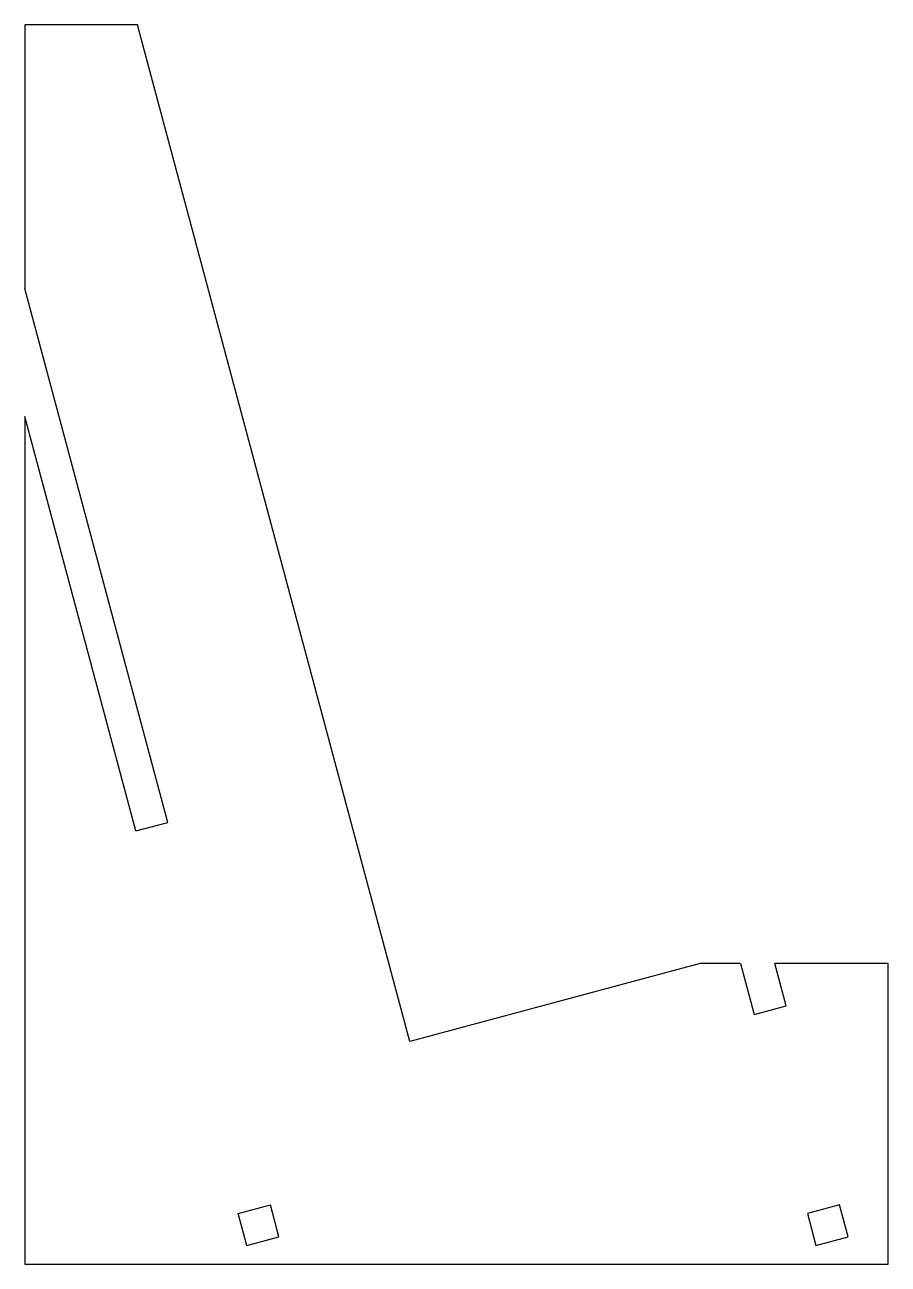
# Model space of a CAD drawing. Header units: millimetres. Extents: x -38 to 35, y -21 to 84.
import ezdxf

# ---------------------------------------------------------------- set-up
doc = ezdxf.new("R2010")
doc.units = ezdxf.units.MM

msp = doc.modelspace()

# ---------------------------------------------------------------- linework, layer by layer
at = {"color": 7, "linetype": 'Continuous', "lineweight": 25}
for p, q in [((-38.03, 83.6), (-38.03, 61.34)), ((-28.5, 83.6), (-38.03, 83.6)), ((-5.5, -2.27), (-28.5, 83.6)), ((-25.94, 16.23), (-38.03, 61.34)), ((-28.65, 15.51), (-38.03, 50.52)), ((-38.03, 50.52), (-38.03, -21.09)), ((-28.65, 15.51), (-25.94, 16.23)), ((19.04, 4.31), (-5.5, -2.27)), ((22.43, 4.31), (19.04, 4.31)), ((22.43, 4.31), (23.59, 0.01)), ((26.29, 0.73), (25.33, 4.31)), ((34.91, 4.31), (25.33, 4.31)), ((34.91, -21.09), (34.91, 4.31)), ((23.59, 0.01), (26.29, 0.73)), ((-19.99, -16.8), (-17.28, -16.08)), ((-16.56, -18.78), (-17.28, -16.08)), ((30.79, -16.08), (28.09, -16.8)), ((31.52, -18.78), (30.79, -16.08)), ((-19.26, -19.51), (-19.99, -16.8)), ((28.09, -16.8), (28.81, -19.51)), ((-19.26, -19.51), (-16.56, -18.78)), ((28.81, -19.51), (31.52, -18.78)), ((-38.03, -21.09), (34.91, -21.09))]:
    msp.add_line(p, q, dxfattribs=at)

doc.saveas('drawing.dxf')
